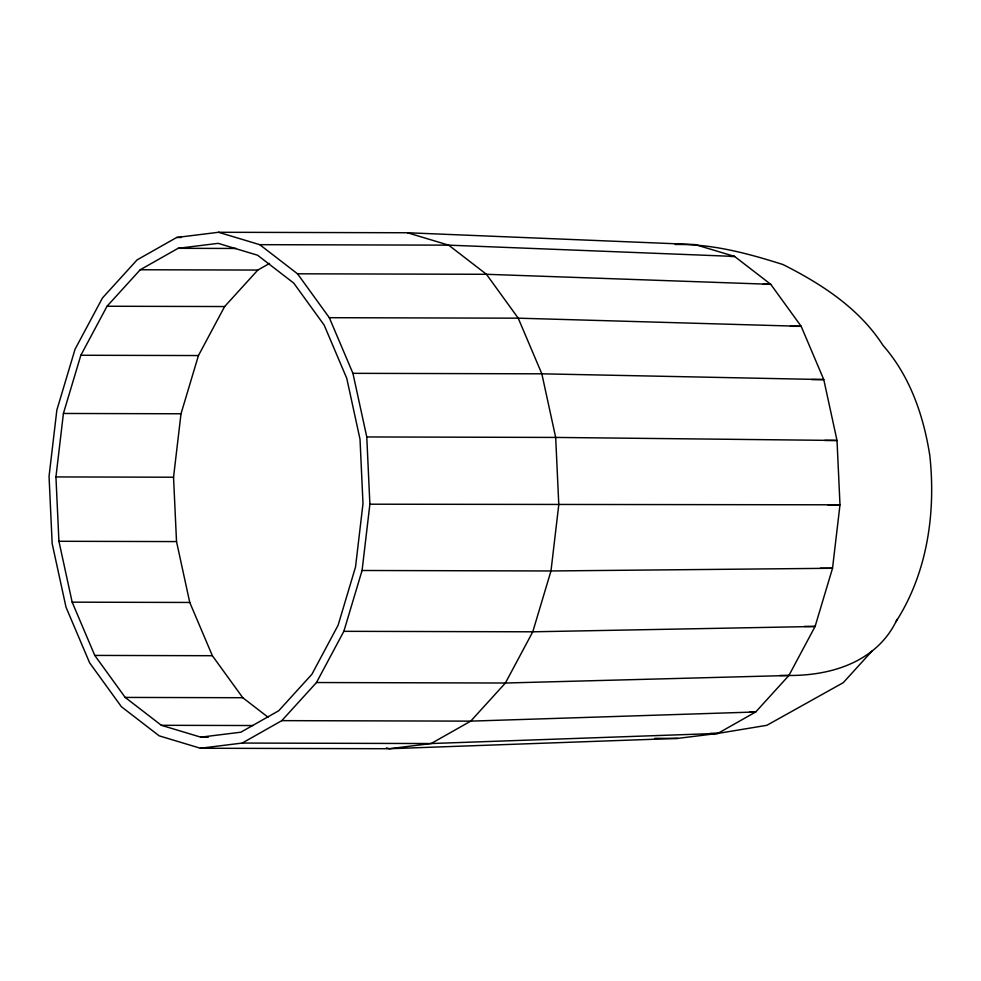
<?xml version="1.0" encoding="UTF-8"?>
<svg xmlns="http://www.w3.org/2000/svg" width="981" height="981" viewBox="0 0 981 981"><rect width="100%" height="100%" fill="white"/><g stroke="black" fill="none" stroke-linecap="round" stroke-linejoin="round"><path stroke-width="1.47" d="M55.942 476.925L63.409 413.467L80.847 355.257L107.039 306.244L140.222 269.763L178.113 248.316L218.15 243.349L257.586 255.219L293.748 283.104L324.171 325.103L346.771 378.359L360.015 439.243L362.995 503.596L355.514 567.043L338.089 625.265L311.897 674.278L278.714 710.759L240.823 732.206L200.786 737.16L161.35 725.302L125.188 697.417L94.765 655.418L72.165 602.162L58.921 541.279L55.942 476.925L173.539 477.22L181.007 413.774L198.444 355.551L224.637 306.538L257.819 270.057L269.579 263.411M200.394 748.245L242.221 743.058L281.817 720.643L316.483 682.531L343.853 631.323L362.075 570.488L369.886 504.197L366.771 436.95L352.927 373.332L329.309 317.697L297.537 273.809L259.744 244.674L218.542 232.276L176.715 237.463L137.119 259.867L102.453 297.979L75.071 349.199L56.861 410.033L49.05 476.325L52.165 543.572L66.009 607.178L89.627 662.825L121.399 706.712L159.192 735.848L200.394 748.245L389.31 748.724L677.785 738.386L717.822 733.42L766.872 725.302L843.255 682.678L871.986 651.09M242.221 743.058L431.137 743.537L717.822 733.42L755.713 711.973L788.896 675.492L815.088 626.479L832.526 568.269L839.994 504.81L837.014 440.457L823.77 379.573L801.17 326.317L770.747 284.318L734.585 256.433L695.149 244.576L407.446 232.755L218.542 232.276M895.812 621.954C927.352 572.965 935.935 512.904 929.841 455.748C923.612 415.711 910.086 376.201 882.986 345.349C859.086 308.242 821.722 284.085 783.071 264.576C748.245 253.503 712.034 243.68 675.222 244.514M897.063 619.33A247.273 143.9 34.8 0 1 788.896 675.492L505.399 683.021L316.483 682.531M176.715 237.463L181.277 237.476M259.744 244.674L448.66 245.152L734.585 256.433L729.987 256.421M178.113 248.316L236.151 248.463M140.222 269.763L257.819 270.057M297.537 273.809L486.441 274.288L770.747 284.318L763.083 284.294M107.039 306.244L224.637 306.538M329.309 317.697L518.226 318.175L801.17 326.317L790.441 326.293M80.847 355.257L198.444 355.551M352.927 373.332L541.843 373.822L823.77 379.573L811.508 379.537M63.409 413.467L181.007 413.774M366.771 436.95L555.675 437.428L837.014 440.457L824.751 440.42M827.743 504.786L839.994 504.81L369.886 504.197M58.921 541.279L176.519 541.586L189.762 602.457L212.362 655.713L242.785 697.724L268.095 717.234M820.263 568.232L832.526 568.269L550.979 570.967L362.075 570.488M72.165 602.162L189.762 602.457M804.359 626.454L815.088 626.479L532.769 631.801L343.853 631.323M94.765 655.418L212.362 655.713M779.699 675.48L788.896 675.492M125.188 697.417L242.785 697.724M749.582 711.961L755.713 711.973L470.733 721.133L281.817 720.643M161.35 725.302L252.975 725.535M710.158 733.408L717.822 733.42M200.786 737.16L208.426 737.185M654.805 738.325L677.785 738.386M407.446 232.755L448.66 245.152L486.441 274.288L518.226 318.175L541.843 373.822L555.675 437.428L558.79 504.675L550.979 570.967L532.769 631.801L505.399 683.021L470.733 721.133L431.137 743.537L389.31 748.724L386.465 747.865M173.539 477.22L176.519 541.586"/></g></svg>
